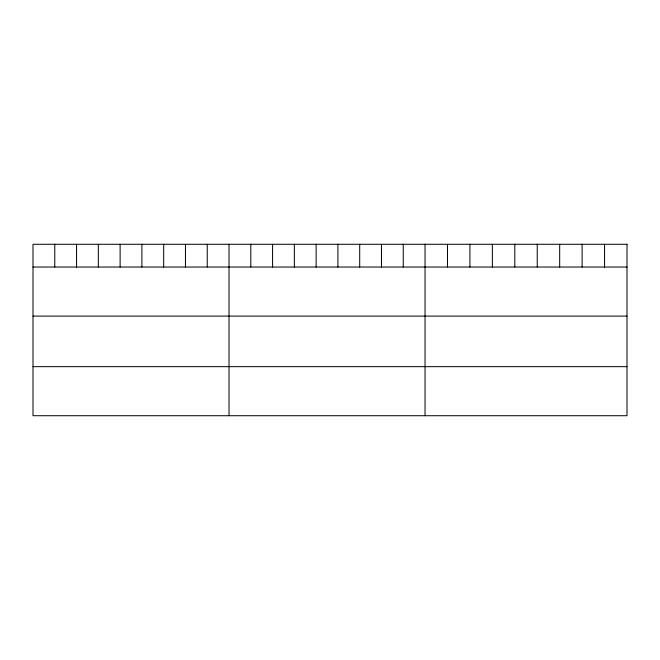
<?xml version="1.0" encoding="UTF-8"?>
<svg xmlns="http://www.w3.org/2000/svg" width="660" height="660" viewBox="0 0 660 660"><rect width="100%" height="100%" fill="white"/><g stroke="black" fill="none" stroke-linecap="round" stroke-linejoin="round"><path stroke-width="0.99" d="M33 267.036L627 267.036M33 316.099L627 316.099M33 366.655L627 366.655M604.56 244.282L604.56 267.036M582.12 244.282L582.12 267.036M559.68 244.282L559.68 267.036M537.24 244.282L537.24 267.036M514.8 244.282L514.8 267.036M492.36 244.282L492.36 267.036M469.92 244.282L469.92 267.036M447.48 244.282L447.48 267.036M425.04 244.282L425.04 415.717M403.26 244.282L403.26 267.036M381.48 244.282L381.48 267.036M359.7 244.282L359.7 267.036M337.92 244.282L337.92 267.036M316.14 244.282L316.14 267.036M294.36 244.282L294.36 267.036M272.58 244.282L272.58 267.036M250.8 244.282L250.8 267.036M229.02 244.282L229.02 415.717M207.24 244.282L207.24 267.036M185.46 244.282L185.46 267.036M163.68 244.282L163.68 267.036M141.9 244.282L141.9 267.036M120.12 244.282L120.12 267.036M98.34 244.282L98.34 267.036M76.56 244.282L76.56 267.036M54.78 244.282L54.78 267.036M627 244.282L33 244.282L33 415.717L627 415.717L627 244.282"/></g></svg>
